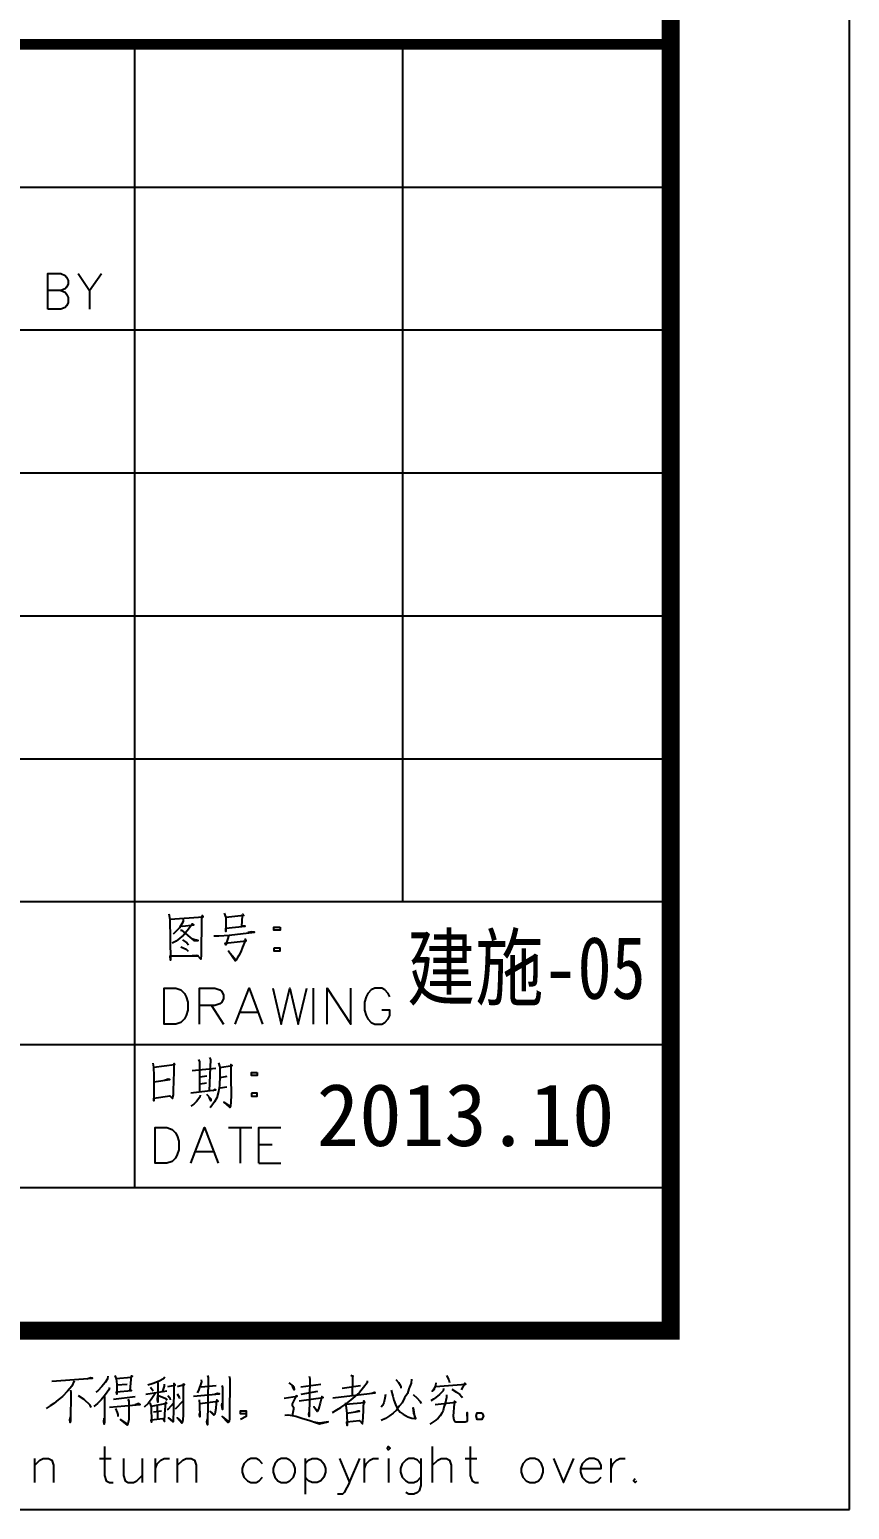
# Model space of a CAD drawing. Extents: x 1417642 to 3570900, y 124798 to 1191112.
# Drawn here: x 1611462 to 1618342, y 507748 to 520173 of the extents above; entities that cross this region are included whole.
import ezdxf

# ---------------------------------------------------------------- set-up
doc = ezdxf.new("R2010")
doc.units = 0
doc.header["$LTSCALE"] = 1000
doc.header["$MEASUREMENT"] = 0
for name, color, linetype in [('PUB_TITLE', 4, 'CONTINUOUS'), ('TEXT', 7, 'CONTINUOUS'), ('图戳', 211, 'CONTINUOUS')]:
    doc.layers.add(name, color=color, linetype=linetype)
doc.styles.add('HZSJ', font='')
doc.styles.get('HZSJ').set_extended_font_data('FangSong_GB2312')

msp = doc.modelspace()

# ---------------------------------------------------------------- linework, layer by layer
at = {"layer": 'PUB_TITLE'}
msp.add_lwpolyline([(1417642.3, 507748.4), (1618342.3, 507748.4), (1618342.3, 633898.4), (1417642.3, 633898.4)], close=True, dxfattribs=at)
at = {"layer": 'PUB_TITLE', "const_width": 150}
msp.add_lwpolyline([(1421392.3, 509248.4), (1616842.3, 509248.4), (1616842.3, 632398.4), (1421392.3, 632398.4)], close=True, dxfattribs=at)
at = {"layer": '图戳'}
for p, q in [((1616842.3, 509248.4), (1616842.3, 632398.4)), ((1612342.3, 520048.4), (1612342.3, 510448.4)), ((1614592.3, 520048.4), (1614592.3, 512848.4)), ((1616842.3, 518848.4), (1606342.3, 518848.4)), ((1616842.3, 517648.4), (1606342.3, 517648.4)), ((1616842.3, 516448.4), (1606342.3, 516448.4)), ((1616842.3, 515248.4), (1606342.3, 515248.4)), ((1616842.3, 514048.4), (1606342.3, 514048.4)), ((1616842.3, 512848.4), (1606342.3, 512848.4)), ((1616842.3, 511648.4), (1606342.3, 511648.4)), ((1616842.3, 510448.4), (1606342.3, 510448.4)), ((1606342.3, 509248.4), (1616842.3, 509248.4))]:
    msp.add_line(p, q, dxfattribs=at)
at = {"layer": '图戳', "const_width": 90}
msp.add_lwpolyline([(1616842.3, 520048.4), (1606342.3, 520048.4)], dxfattribs=at)
at = {"layer": '图戳'}
for points in [[(1611614.2, 517825.5), (1611614.2, 518126), (1611723.5, 518126), (1611761, 518108.9), (1611771.3, 518095.3), (1611784.9, 518067.9), (1611784.9, 518037.2), (1611771.3, 518009.9), (1611761, 517996.2), (1611723.5, 517982.6), (1611614.2, 517982.6)], [(1611870.3, 518126), (1611965.9, 517982.6), (1612064.9, 518126)], [(1611723.5, 517982.6), (1611761, 517968.9), (1611771.3, 517951.9), (1611784.9, 517924.5), (1611784.9, 517880.2), (1611771.3, 517852.8), (1611761, 517839.2), (1611723.5, 517825.5), (1611614.2, 517825.5)], [(1611965.9, 517982.6), (1611965.9, 517825.5)], [(1612631.7, 512748.4), (1612638.5, 512704), (1612645.4, 512359.1), (1612641.9, 512396.7), (1612877.5, 512396.7), (1612860.5, 512400.1), (1612826.3, 512396.7)], [(1612641.9, 512704), (1612918.5, 512724.5), (1612911.7, 512734.7), (1612904.9, 512704), (1612901.4, 512403.5), (1612898, 512369.4), (1612874.1, 512396.7)], [(1612734.1, 512649.3), (1612747.8, 512645.9), (1612840, 512656.2), (1612829.7, 512666.4), (1612785.3, 512605), (1612754.6, 512570.8), (1612723.9, 512543.5), (1612693.2, 512519.6), (1612659, 512502.5)], [(1612751.2, 512700.6), (1612751.2, 512683.5), (1612720.5, 512632.3), (1612682.9, 512594.7), (1612665.8, 512577.6)], [(1613096.1, 512755.2), (1613109.7, 512717.6), (1613109.7, 512601.5), (1613109.7, 512628.9), (1613270.2, 512645.9), (1613242.9, 512645.9), (1613249.7, 512731.3), (1613253.1, 512744.9), (1613259.9, 512734.7), (1613236, 512731.3), (1613109.7, 512717.6)], [(1612727.3, 512611.8), (1612737.5, 512611.8), (1612840, 512526.4), (1612877.5, 512526.4), (1612840, 512533.3), (1612822.9, 512540.1)], [(1612744.4, 512529.8), (1612781.9, 512505.9), (1612795.6, 512488.9)], [(1613007.3, 512564), (1613051.7, 512564), (1613137, 512570.8), (1613348.7, 512594.7), (1613324.8, 512598.1), (1613294.1, 512591.3)], [(1613133.6, 512570.8), (1613109.7, 512488.9), (1613102.9, 512502.5), (1613280.4, 512523), (1613270.2, 512536.7), (1613270.2, 512523), (1613249.7, 512468.4), (1613236, 512430.8), (1613219, 512400.1), (1613205.3, 512376.2), (1613195.1, 512359.1), (1613188.2, 512355.7), (1613130.2, 512434.2), (1613191.7, 512362.5)], [(1613563.8, 512635.7), (1613563.8, 512611.8), (1613512.6, 512611.8), (1613512.6, 512635.7), (1613563.8, 512635.7), (1613563.8, 512635.7)], [(1612730.7, 512471.8), (1612775.1, 512451.3), (1612792.2, 512434.2)], [(1613512.6, 512461.6), (1613512.6, 512437.7), (1613563.8, 512437.7), (1613563.8, 512461.6), (1613512.6, 512461.6), (1613512.6, 512461.6)], [(1612590.7, 511823.1), (1612590.7, 512123.5), (1612689.7, 512123.5), (1612730.7, 512109.9), (1612761.4, 512079.1), (1612775.1, 512051.8), (1612788.8, 512007.4), (1612788.8, 511939.2), (1612775.1, 511894.8), (1612761.4, 511867.5), (1612730.7, 511836.7), (1612689.7, 511823.1), (1612590.7, 511823.1), (1612590.7, 511823.1)], [(1612887.8, 511823.1), (1612887.8, 512123.5), (1613017.5, 512123.5), (1613058.5, 512109.9), (1613075.6, 512096.2), (1613089.2, 512065.5), (1613089.2, 512038.2), (1613075.6, 512007.4), (1613058.5, 511993.8), (1613017.5, 511980.1), (1612887.8, 511980.1)], [(1613188.2, 511823.1), (1613304.3, 512123.5), (1613417, 511823.1)], [(1613502.4, 512123.5), (1613574.1, 511823.1), (1613645.8, 512123.5), (1613717.5, 511823.1), (1613789.2, 512123.5)], [(1613843.8, 511823.1), (1613843.8, 512123.5)], [(1613959.9, 511823.1), (1613959.9, 512123.5), (1614157.9, 511823.1), (1614157.9, 512123.5)], [(1614485.7, 512051.8), (1614472, 512079.1), (1614444.7, 512109.9), (1614417.4, 512123.5), (1614359.4, 512123.5), (1614328.6, 512109.9), (1614301.3, 512079.1), (1614287.7, 512051.8), (1614274, 512007.4), (1614274, 511939.2), (1614287.7, 511894.8), (1614301.3, 511867.5), (1614328.6, 511836.7), (1614359.4, 511823.1), (1614417.4, 511823.1), (1614444.7, 511836.7), (1614472, 511867.5), (1614485.7, 511894.8), (1614485.7, 511939.2), (1614417.4, 511939.2)], [(1612990.2, 511980.1), (1613089.2, 511823.1)], [(1613232.6, 511922.1), (1613372.6, 511922.1)], [(1612973.1, 511543.1), (1612980, 511526), (1612969.7, 511263.1)], [(1612495.1, 511495.3), (1612502, 511461.1), (1612505.4, 511389.4), (1612505.4, 511310.9), (1612505.4, 511300.7), (1612505.4, 511249.5), (1612505.4, 511177.7), (1612505.4, 511201.6), (1612638.5, 511222.1), (1612662.4, 511198.2), (1612669.3, 511229), (1612669.3, 511266.5), (1612672.7, 511345.1), (1612676.1, 511423.6), (1612676.1, 511491.9), (1612679.5, 511481.6), (1612505.4, 511457.7)], [(1612826.3, 511433.8), (1613024.4, 511454.3)], [(1612880.9, 511526), (1612887.8, 511505.5), (1612887.8, 511252.9)], [(1613048.3, 511498.7), (1613058.5, 511461.1), (1613058.5, 511389.4), (1613055.1, 511307.5), (1613048.3, 511256.3), (1613034.6, 511205.1), (1613014.1, 511170.9), (1612976.6, 511119.7)], [(1613058.5, 511457.7), (1613160.9, 511474.8), (1613150.7, 511485), (1613150.7, 511382.6), (1613150.7, 511375.8), (1613154.1, 511225.5), (1613150.7, 511167.5), (1613147.3, 511133.4), (1613143.9, 511123.1), (1613092.6, 511167.5), (1613140.4, 511136.8)], [(1613372.6, 511416.8), (1613372.6, 511392.9), (1613324.8, 511392.9), (1613324.8, 511416.8), (1613372.6, 511416.8), (1613372.6, 511416.8)], [(1612505.4, 511338.2), (1612638.5, 511358.7), (1612624.9, 511362.1), (1612594.1, 511348.5)], [(1612891.2, 511379.2), (1612949.2, 511389.4)], [(1612894.6, 511321.2), (1612945.8, 511331.4)], [(1613055.1, 511287), (1613061.9, 511287), (1613116.5, 511297.3)], [(1613061.9, 511375.8), (1613120, 511386)], [(1612816.1, 511246), (1613024.4, 511269.9), (1613014.1, 511273.4), (1613000.5, 511263.1)], [(1612894.6, 511225.5), (1612891.2, 511208.5), (1612863.9, 511174.3), (1612840, 511150.4), (1612816.1, 511133.4)], [(1612945.8, 511235.8), (1612983.4, 511194.8), (1612983.4, 511177.7), (1612969.7, 511208.5)], [(1613324.8, 511242.6), (1613324.8, 511218.7), (1613372.6, 511218.7), (1613372.6, 511242.6), (1613324.8, 511242.6), (1613324.8, 511242.6)], [(1612515.6, 510655.4), (1612515.6, 510955.8), (1612614.6, 510955.8), (1612659, 510938.7), (1612686.3, 510911.4), (1612700, 510884.1), (1612713.6, 510839.7), (1612713.6, 510768), (1612700, 510727.1), (1612686.3, 510696.3), (1612659, 510669), (1612614.6, 510655.4), (1612515.6, 510655.4), (1612515.6, 510655.4)], [(1612816.1, 510655.4), (1612928.8, 510955.8), (1613044.8, 510655.4)], [(1613130.2, 510955.8), (1613328.2, 510955.8)], [(1613229.2, 510955.8), (1613229.2, 510655.4)], [(1613386.3, 510655.4), (1613386.3, 510955.8), (1613570.7, 510955.8)], [(1613386.3, 510812.4), (1613499, 510812.4)], [(1612857, 510754.4), (1613000.5, 510754.4)], [(1613386.3, 510655.4), (1613570.7, 510655.4)], [(1611836.2, 508828.7), (1611815.7, 508784.3), (1611781.5, 508739.9), (1611737.1, 508695.5), (1611703, 508668.2), (1611665.4, 508637.5), (1611634.7, 508617), (1611600.6, 508596.5)], [(1611648.4, 508825.2), (1611989.8, 508849.1), (1611976.1, 508852.6), (1611942, 508842.3)], [(1612119.5, 508866.2), (1612116.1, 508845.7), (1612095.6, 508815), (1612068.3, 508780.9), (1612034.2, 508743.3), (1612017.1, 508733.1)], [(1612177.6, 508873), (1612187.8, 508845.7), (1612194.7, 508801.3), (1612194.7, 508757), (1612194.7, 508729.6), (1612194.7, 508716), (1612191.2, 508736.5), (1612317.6, 508746.7), (1612307.3, 508746.7), (1612317.6, 508869.6), (1612324.4, 508866.2), (1612314.2, 508856), (1612187.8, 508845.7)], [(1612194.7, 508794.5), (1612280, 508801.3)], [(1612597.6, 508859.4), (1612587.3, 508845.7), (1612549.8, 508825.2), (1612498.5, 508804.8), (1612454.2, 508791.1)], [(1612539.5, 508815), (1612539.5, 508647.7), (1612536.1, 508671.6), (1612539.5, 508705.7)], [(1612590.7, 508801.3), (1612590.7, 508784.3), (1612573.7, 508733.1)], [(1612621.5, 508780.9), (1612682.9, 508791.1), (1612672.7, 508804.8), (1612672.7, 508784.3), (1612669.3, 508562.3), (1612665.8, 508511.1), (1612665.8, 508507.7), (1612665.8, 508483.8), (1612628.3, 508518), (1612662.4, 508490.6)], [(1612703.4, 508780.9), (1612710.2, 508784.3), (1612761.4, 508797.9), (1612751.2, 508801.3), (1612751.2, 508760.4), (1612751.2, 508538.4), (1612747.8, 508504.3), (1612744.4, 508480.4), (1612741, 508473.6), (1612700, 508518), (1612744.4, 508477)], [(1612901.4, 508835.5), (1612904.9, 508818.4), (1612880.9, 508746.7), (1612867.3, 508726.2)], [(1612956.1, 508873), (1612959.5, 508856), (1612956.1, 508459.9), (1612949.2, 508483.8), (1612956.1, 508507.7)], [(1613137, 508866.2), (1613143.9, 508845.7), (1613140.4, 508528.2), (1613140.4, 508507.7), (1613137, 508490.6), (1613133.6, 508483.8), (1613126.8, 508477), (1613079, 508528.2), (1613133.6, 508483.8)], [(1613638.9, 508811.6), (1613673.1, 508784.3), (1613679.9, 508777.4), (1613683.3, 508753.5), (1613669.7, 508784.3)], [(1613738, 508777.4), (1613905.3, 508801.3)], [(1613809.7, 508866.2), (1613813.1, 508845.7), (1613809.7, 508528.2), (1613806.2, 508545.3), (1613809.7, 508565.8)], [(1614294.5, 508828.7), (1614294.5, 508811.6), (1614263.8, 508770.6), (1614229.6, 508729.6), (1614192.1, 508695.5), (1614157.9, 508668.2), (1614117, 508634), (1614072.6, 508603.3), (1614072.6, 508599.9), (1614038.4, 508582.8), (1614000.9, 508558.9)], [(1614157.9, 508876.5), (1614178.4, 508866.2), (1614171.6, 508866.2), (1614168.2, 508705.7)], [(1614666.7, 508842.3), (1614663.3, 508808.2), (1614646.2, 508760.4), (1614632.5, 508722.8), (1614608.6, 508685.3), (1614588.1, 508644.3), (1614567.6, 508617), (1614540.3, 508582.8), (1614513, 508555.5), (1614482.3, 508535), (1614448.1, 508511.1), (1614414, 508494.1)], [(1614536.9, 508838.9), (1614557.4, 508815), (1614571.1, 508791.1), (1614577.9, 508777.4), (1614577.9, 508767.2)], [(1614871.5, 508811.6), (1614868.1, 508787.7), (1614861.3, 508770.6), (1614854.5, 508753.5), (1614847.6, 508743.3), (1614840.8, 508739.9), (1614868.1, 508780.9), (1615124.2, 508801.3), (1615113.9, 508808.2), (1615083.2, 508753.5)], [(1614960.3, 508873), (1614980.8, 508835.5), (1614987.6, 508815)], [(1611805.4, 508750.1), (1611808.8, 508729.6), (1611805.4, 508490.6), (1611802, 508477), (1611798.6, 508500.9), (1611805.4, 508524.8)], [(1611979.6, 508603.3), (1611969.3, 508623.8), (1611921.5, 508671.6), (1611873.7, 508702.3)], [(1612133.2, 508770.6), (1612126.4, 508753.5), (1612099.1, 508712.6), (1612061.5, 508668.2), (1612030.8, 508637.5), (1612000, 508613.6)], [(1612092.2, 508695.5), (1612092.2, 508483.8), (1612088.8, 508463.3), (1612085.4, 508487.2), (1612088.8, 508514.5)], [(1612167.3, 508675), (1612348.3, 508695.5)], [(1612286.8, 508675), (1612293.7, 508661.4), (1612293.7, 508562.3), (1612293.7, 508504.3), (1612286.8, 508466.7), (1612283.4, 508456.5), (1612225.4, 508504.3), (1612283.4, 508463.3)], [(1612515.6, 508722.8), (1612481.5, 508671.6), (1612457.6, 508637.5), (1612423.4, 508606.7)], [(1612614.6, 508739.9), (1612437.1, 508712.6)], [(1612478.1, 508774), (1612498.5, 508743.3)], [(1612542.9, 508705.7), (1612604.4, 508678.4), (1612614.6, 508664.8)], [(1612621.5, 508705.7), (1612638.5, 508685.3), (1612641.9, 508668.2)], [(1612700, 508719.4), (1612717.1, 508692.1), (1612720.5, 508678.4)], [(1612836.6, 508698.9), (1613055.1, 508719.4), (1613051.7, 508719.4), (1613038, 508722.8), (1613020.9, 508716)], [(1612901.4, 508777.4), (1613027.8, 508787.7)], [(1613075.6, 508787.7), (1613082.4, 508770.6), (1613082.4, 508586.2), (1613075.6, 508620.4), (1613079, 508640.9)], [(1613598, 508681.8), (1613707.2, 508698.9), (1613700.4, 508702.3), (1613666.3, 508634), (1613666.3, 508623.8), (1613676.5, 508606.7), (1613676.5, 508589.7), (1613666.3, 508535)], [(1613724.3, 508661.4), (1613925.7, 508688.7), (1613915.5, 508695.5), (1613901.8, 508640.9), (1613888.2, 508589.7), (1613874.5, 508569.2), (1613847.2, 508610.1), (1613877.9, 508576)], [(1613741.4, 508716), (1613881.4, 508739.9)], [(1614007.7, 508685.3), (1614362.8, 508726.2), (1614356, 508729.6), (1614335.5, 508722.8)], [(1614086.2, 508767.2), (1614239.9, 508787.7)], [(1614448.1, 508712.6), (1614444.7, 508681.8), (1614434.5, 508644.3), (1614424.2, 508620.4), (1614414, 508606.7)], [(1614495.9, 508750.1), (1614509.6, 508698.9), (1614519.8, 508664.8), (1614533.5, 508630.6), (1614550.6, 508593.1), (1614571.1, 508565.8), (1614598.4, 508548.7), (1614635.9, 508524.8), (1614670.1, 508514.5), (1614694, 508511.1), (1614704.2, 508511.1), (1614687.2, 508555.5), (1614680.3, 508599.9), (1614694, 508511.1)], [(1614680.3, 508712.6), (1614714.5, 508681.8), (1614738.4, 508657.9), (1614748.6, 508637.5)], [(1614960.3, 508709.2), (1614960.3, 508688.7), (1614950.1, 508637.5), (1614939.8, 508606.7), (1614933, 508579.4), (1614922.7, 508555.5), (1614909.1, 508535), (1614892, 508514.5), (1614871.5, 508497.5), (1614847.6, 508480.4), (1614820.3, 508463.3)], [(1614936.4, 508763.8), (1614933, 508743.3), (1614902.3, 508712.6), (1614871.5, 508688.7), (1614851, 508675), (1614830.6, 508661.4)], [(1615004.7, 508757), (1615045.7, 508733.1), (1615073, 508712.6), (1615086.6, 508695.5), (1615093.5, 508685.3)], [(1612133.2, 508606.7), (1612389.3, 508630.6), (1612379, 508637.5), (1612348.3, 508627.2)], [(1612184.4, 508596.5), (1612198.1, 508562.3), (1612201.5, 508545.3), (1612201.5, 508528.2)], [(1612471.2, 508644.3), (1612481.5, 508610.1), (1612484.9, 508480.4), (1612481.5, 508500.9), (1612580.5, 508511.1), (1612594.1, 508487.2), (1612597.6, 508552.1), (1612604.4, 508647.7), (1612611.2, 508637.5), (1612481.5, 508613.6)], [(1612570.2, 508572.6), (1612502, 508565.8)], [(1612532.7, 508620.4), (1612536.1, 508507.7)], [(1612618, 508586.2), (1612628.3, 508593.1), (1612669.3, 508640.9)], [(1612686.3, 508593.1), (1612751.2, 508661.4)], [(1612884.4, 508668.2), (1612887.8, 508630.6), (1612887.8, 508623.8), (1612891.2, 508524.8), (1612887.8, 508545.3), (1612891.2, 508558.9)], [(1612891.2, 508637.5), (1613044.8, 508657.9), (1613034.6, 508668.2), (1613027.8, 508640.9), (1613024.4, 508596.5), (1613020.9, 508565.8), (1613017.5, 508548.7), (1613007.3, 508538.4), (1612976.6, 508569.2), (1613010.7, 508541.9)], [(1613280.4, 508552.1), (1613232.6, 508552.1), (1613232.6, 508576), (1613280.4, 508576), (1613280.4, 508528.2), (1613232.6, 508504.3)], [(1614113.5, 508644.3), (1614117, 508620.4), (1614123.8, 508555.5), (1614127.2, 508453.1), (1614123.8, 508483.8), (1614229.6, 508494.1), (1614256.9, 508466.7), (1614260.4, 508518), (1614267.2, 508661.4), (1614274, 508644.3), (1614117, 508630.6)], [(1614123.8, 508555.5), (1614229.6, 508572.6), (1614219.4, 508572.6), (1614195.5, 508565.8)], [(1614864.7, 508630.6), (1615038.8, 508647.7), (1615028.6, 508657.9), (1615025.2, 508637.5), (1615018.3, 508531.6), (1615021.8, 508500.9), (1615028.6, 508490.6), (1615038.8, 508483.8), (1615055.9, 508483.8), (1615073, 508483.8), (1615117.4, 508483.8), (1615134.4, 508490.6), (1615137.8, 508494.1), (1615134.4, 508562.3), (1615134.4, 508490.6)], [(1615257.4, 508558.9), (1615271, 508535), (1615257.4, 508504.3), (1615219.8, 508504.3), (1615209.6, 508535), (1615219.8, 508558.9), (1615257.4, 508558.9), (1615257.4, 508558.9)], [(1613604.8, 508538.4), (1613632.1, 508541.9), (1613649.2, 508538.4), (1613697, 508531.6), (1613748.2, 508514.5), (1613813.1, 508494.1), (1613860.9, 508477), (1613895, 508466.7), (1613966.7, 508483.8), (1613895, 508473.6), (1613850.6, 508480.4)], [(1612092.2, 508275.5), (1612092.2, 508033.1), (1612105.9, 507988.7), (1612133.2, 507975.1), (1612163.9, 507975.1)], [(1614461.8, 508261.9), (1614475.5, 508248.2), (1614489.1, 508261.9), (1614475.5, 508275.5), (1614461.8, 508261.9), (1614461.8, 508261.9)], [(1614844.2, 507975.1), (1614844.2, 508275.5)], [(1615158.3, 508275.5), (1615158.3, 508033.1), (1615175.4, 507988.7), (1615202.7, 507975.1), (1615230, 507975.1)], [(1611505, 508118.5), (1611549.3, 508162.9), (1611576.7, 508176.5), (1611621, 508176.5), (1611648.4, 508162.9), (1611662, 508118.5), (1611662, 507975.1)], [(1611505, 507975.1), (1611505, 508176.5)], [(1612047.8, 508176.5), (1612146.9, 508176.5)], [(1612249.3, 508176.5), (1612249.3, 508033.1), (1612262.9, 507988.7), (1612290.3, 507975.1), (1612334.7, 507975.1), (1612362, 507988.7), (1612406.4, 508033.1)], [(1612406.4, 508176.5), (1612406.4, 507975.1)], [(1612519, 508091.2), (1612532.7, 508132.1), (1612563.4, 508162.9), (1612590.7, 508176.5), (1612635.1, 508176.5)], [(1612519, 507975.1), (1612519, 508176.5)], [(1612703.4, 508118.5), (1612747.8, 508162.9), (1612775.1, 508176.5), (1612819.5, 508176.5), (1612846.8, 508162.9), (1612860.5, 508118.5), (1612860.5, 507975.1)], [(1612703.4, 507975.1), (1612703.4, 508176.5)], [(1613417, 508132.1), (1613389.7, 508162.9), (1613362.4, 508176.5), (1613318, 508176.5), (1613290.7, 508162.9), (1613259.9, 508132.1), (1613246.3, 508091.2), (1613246.3, 508060.4), (1613259.9, 508019.5), (1613290.7, 507988.7), (1613318, 507975.1), (1613362.4, 507975.1), (1613389.7, 507988.7), (1613417, 508019.5)], [(1613574.1, 508176.5), (1613546.8, 508162.9), (1613519.4, 508132.1), (1613505.8, 508091.2), (1613505.8, 508060.4), (1613519.4, 508019.5), (1613546.8, 507988.7), (1613574.1, 507975.1), (1613618.5, 507975.1), (1613645.8, 507988.7), (1613676.5, 508019.5), (1613690.2, 508060.4), (1613690.2, 508091.2), (1613676.5, 508132.1), (1613645.8, 508162.9), (1613618.5, 508176.5), (1613574.1, 508176.5), (1613574.1, 508176.5)], [(1613775.5, 508132.1), (1613802.8, 508162.9), (1613833.6, 508176.5), (1613874.5, 508176.5), (1613905.3, 508162.9), (1613932.6, 508132.1), (1613946.2, 508091.2), (1613946.2, 508060.4), (1613932.6, 508019.5), (1613905.3, 507988.7), (1613874.5, 507975.1), (1613833.6, 507975.1), (1613802.8, 507988.7), (1613775.5, 508019.5)], [(1613775.5, 508176.5), (1613775.5, 507876.1)], [(1614062.3, 508176.5), (1614147.7, 507975.1), (1614233, 508176.5)], [(1614274, 508091.2), (1614287.7, 508132.1), (1614318.4, 508162.9), (1614345.7, 508176.5), (1614390.1, 508176.5)], [(1614274, 507975.1), (1614274, 508176.5)], [(1614475.5, 508176.5), (1614475.5, 507975.1)], [(1614745.2, 508132.1), (1614717.9, 508162.9), (1614687.2, 508176.5), (1614646.2, 508176.5), (1614618.9, 508162.9), (1614588.1, 508132.1), (1614574.5, 508091.2), (1614574.5, 508060.4), (1614588.1, 508019.5), (1614618.9, 507988.7), (1614646.2, 507975.1), (1614687.2, 507975.1), (1614717.9, 507988.7), (1614745.2, 508019.5)], [(1614745.2, 508176.5), (1614745.2, 507947.8), (1614731.5, 507903.4), (1614717.9, 507889.7), (1614687.2, 507876.1), (1614646.2, 507876.1), (1614618.9, 507889.7)], [(1614844.2, 508118.5), (1614888.6, 508162.9), (1614915.9, 508176.5), (1614960.3, 508176.5), (1614987.6, 508162.9), (1615001.3, 508118.5), (1615001.3, 507975.1)], [(1615117.4, 508176.5), (1615216.4, 508176.5)], [(1615660.2, 508176.5), (1615629.5, 508162.9), (1615602.2, 508132.1), (1615588.5, 508091.2), (1615588.5, 508060.4), (1615602.2, 508019.5), (1615629.5, 507988.7), (1615660.2, 507975.1), (1615701.2, 507975.1), (1615731.9, 507988.7), (1615759.3, 508019.5), (1615772.9, 508060.4), (1615772.9, 508091.2), (1615759.3, 508132.1), (1615731.9, 508162.9), (1615701.2, 508176.5), (1615660.2, 508176.5), (1615660.2, 508176.5)], [(1615858.3, 508176.5), (1615943.6, 507975.1), (1616029, 508176.5)], [(1616087, 508091.2), (1616257.8, 508091.2), (1616257.8, 508118.5), (1616244.1, 508145.8), (1616230.4, 508162.9), (1616199.7, 508176.5), (1616158.7, 508176.5), (1616131.4, 508162.9), (1616100.7, 508132.1), (1616087, 508091.2), (1616087, 508060.4), (1616100.7, 508019.5), (1616131.4, 507988.7), (1616158.7, 507975.1), (1616199.7, 507975.1), (1616230.4, 507988.7), (1616257.8, 508019.5)], [(1616343.1, 508091.2), (1616356.8, 508132.1), (1616387.5, 508162.9), (1616414.8, 508176.5), (1616459.2, 508176.5)], [(1616343.1, 507975.1), (1616343.1, 508176.5)], [(1614147.7, 507975.1), (1614103.3, 507889.7), (1614089.6, 507876.1), (1614045.3, 507876.1)], [(1616544.6, 508005.8), (1616530.9, 507988.7), (1616544.6, 507975.1), (1616558.2, 507988.7)]]:
    msp.add_lwpolyline(points, dxfattribs=at)

# ---------------------------------------------------------------- texts
at = {"layer": 'TEXT', "style": 'HZSJ', "width": 0.8}
msp.add_text('建施-05', height=525, rotation=0, dxfattribs=at).set_placement((1614629.3, 512035.2))
at = {"layer": 'TEXT', "style": 'HZSJ'}
msp.add_text('2013.10', height=525, rotation=0, dxfattribs=at).set_placement((1613871, 510799.7))

doc.saveas('drawing.dxf')
